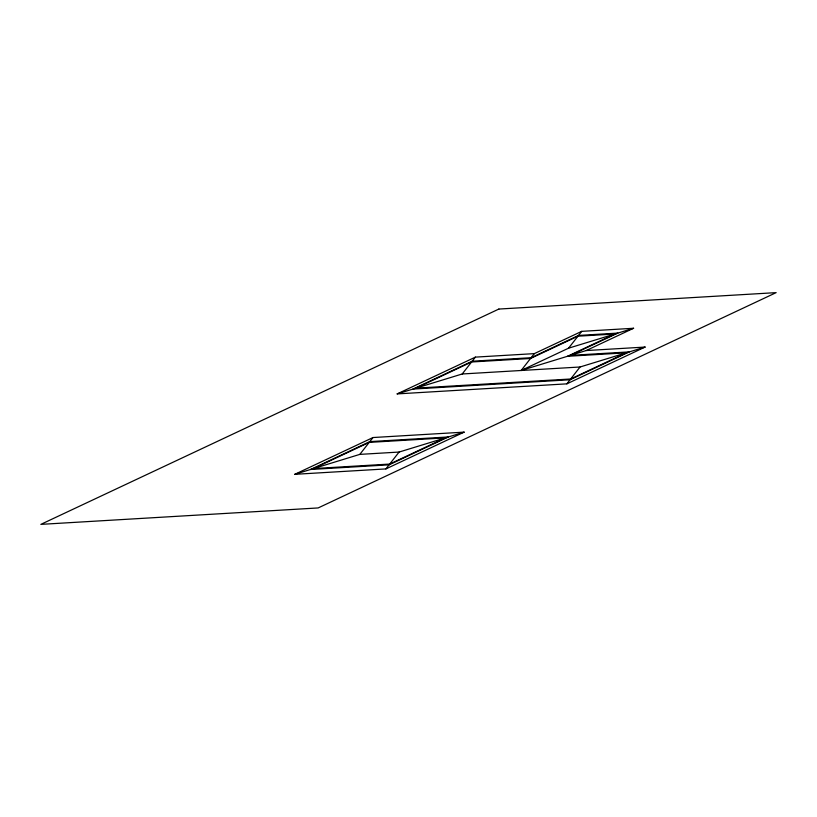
<?xml version="1.0" encoding="UTF-8"?>
<svg xmlns="http://www.w3.org/2000/svg" width="817" height="817" viewBox="0 0 817 817"><rect width="100%" height="100%" fill="white"/><g stroke="black" fill="none" stroke-linecap="round" stroke-linejoin="round"><path stroke-width="1.23" d="M294.774 474.32L359.817 454.385L373.012 437.534L464.148 432.132L385.9 468.917L294.774 474.32L373.012 437.534M385.9 468.917L399.094 452.056L464.148 432.132M586.177 350.554L645.103 347.062L566.865 383.847L397.164 393.906L462.208 373.982L475.402 357.121L534.328 353.628L581.745 331.345L633.594 328.271L586.177 350.554L521.134 370.489L534.328 353.628M521.134 370.489L568.55 348.195L581.745 331.345M566.865 383.847L580.05 366.996L645.103 347.062M397.164 393.906L475.402 357.121M568.55 348.195L633.594 328.271M462.208 373.982L580.05 366.996M359.817 454.385L399.094 452.056M498.85 309.061L40.85 524.371L318.15 507.939L776.15 292.629L498.85 309.061M472.206 361.216L412.932 389.076L570.062 379.762L629.335 351.892L570.409 355.385L617.826 333.101L578.548 335.43L531.132 357.713L472.206 361.216M471.603 361.982L415.894 388.167L570.654 378.996L626.373 352.801L567.458 356.294L614.874 334L577.946 336.195L530.529 358.479L471.603 361.982M369.815 441.619L310.542 469.489L389.106 464.832L448.38 436.962L369.815 441.619M369.213 442.385L313.493 468.58L389.699 464.066L445.418 437.871L369.213 442.385"/></g></svg>
